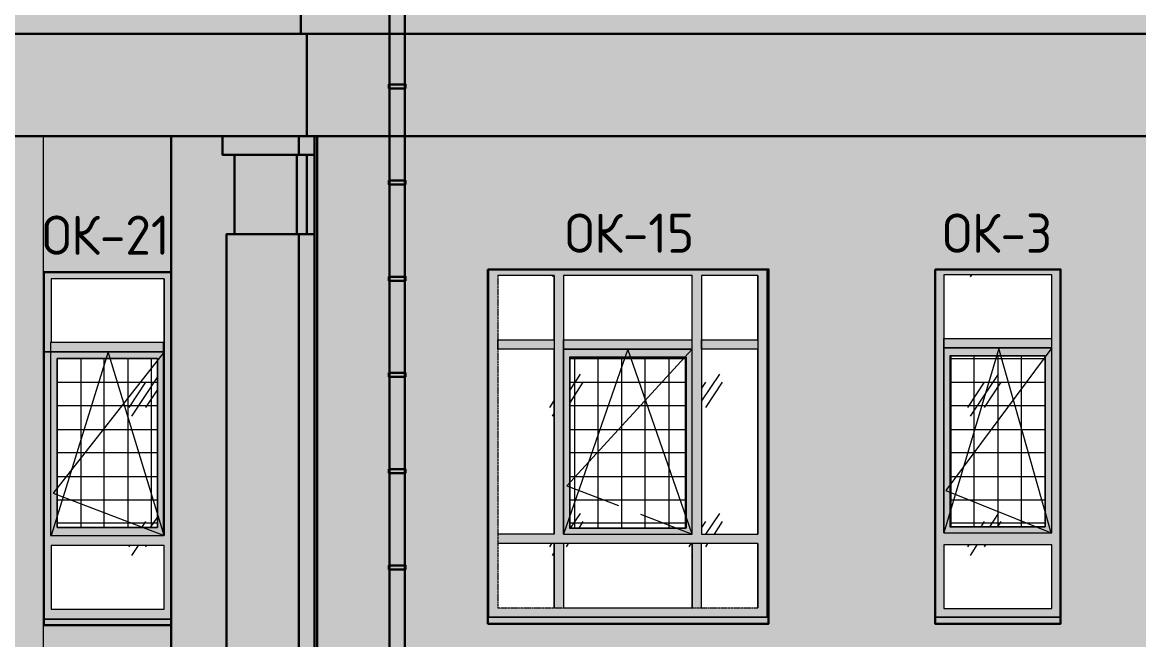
# Model space of a CAD drawing. Header units: millimetres. Extents: x -11345 to 411485, y -9810 to 73012.
# Drawn here: x 125128 to 132249, y 6817 to 10755 of the extents above; entities that cross this region are included whole.
import ezdxf

# ---------------------------------------------------------------- set-up
doc = ezdxf.new("R2010")
doc.units = ezdxf.units.MM
doc.linetypes.add('PDF_IMPORT', pattern=[1, 0.8, -0.2])
for name, color, linetype in [('PDF _Линии', 7, 'Continuous'), ('PDF _Стены внутренние', 7, 'Continuous'), ('PDF _Стены наружные', 7, 'Continuous'), ('PDF _Текст', 7, 'Continuous'), ('PDF _Узлы', 7, 'Continuous')]:
    doc.layers.add(name, color=color, linetype=linetype)
for name, color, linetype, true_color in [('PDF _Обобщенные модели', 7, 'Continuous', 0xb5bcbf), ('PDF _Окна', 7, 'Continuous', 0x383e42), ('PDF _Стены штриховка поверхности', 7, 'Continuous', 0xcacbcc)]:
    doc.layers.add(name, color=color, linetype=linetype, true_color=true_color)
doc.styles.add('PDF GOST Common', font='GOST_Common.ttf')

msp = doc.modelspace()

# ---------------------------------------------------------------- hatches: boundary and pattern name
at = {"layer": 'PDF _Обобщенные модели', "transparency": 33554559}
h = msp.add_hatch(color=256, dxfattribs=at)
h.paths.add_polyline_path([(127428.73977, 13940.10368), (127424.50716, 13927.40587), (127424.50716, 13918.94065), (127428.73977, 13910.47544), (127437.20498, 13885.0798), (127445.67019, 13868.14938), (127471.06583, 13808.8929), (127471.06583, 13635.35605), (127475.29844, 13639.58865), (127475.29844, 13635.35605), (127471.06583, 13631.12344), (127471.06583, 13432.19096), (127466.83322, 13432.19096), (127471.06583, 13406.79532), (127471.06583, 12818.46308), (127466.83322, 12818.46308), (127471.06583, 12793.06744), (127471.06583, 12204.7352), (127466.83322, 12204.7352), (127471.06583, 12179.33957), (127471.06583, 11591.00733), (127466.83322, 11591.00733), (127471.06583, 11565.61169), (127471.06583, 10973.04684), (127466.83322, 10973.04684), (127466.83322, 10951.88381), (127471.06583, 10951.88381), (127471.06583, 10359.31897), (127466.83322, 10359.31897), (127471.06583, 10333.92333), (127471.06583, 9745.59109), (127466.83322, 9745.59109), (127466.83322, 9720.19545), (127471.06583, 9720.19545), (127471.06583, 9131.86321), (127466.83322, 9131.86321), (127466.83322, 9106.46757), (127471.06583, 9106.46757), (127471.06583, 8518.13533), (127466.83322, 8518.13533), (127466.83322, 8492.7397), (127471.06583, 8492.7397), (127471.06583, 7904.40746), (127466.83322, 7904.40746), (127471.06583, 7879.01182), (127471.06583, 7290.67958), (127466.83322, 7290.67958), (127471.06583, 7265.28394), (127471.06583, 6676.9517), (127466.83322, 6676.9517), (127471.06583, 6651.55607), (127471.06583, 6058.99122), (127466.83322, 6058.99122), (127471.06583, 6037.82819), (127471.06583, 5445.26334), (127466.83322, 5445.26334), (127471.06583, 5419.86771), (127471.06583, 4831.53547), (127466.83322, 4831.53547), (127466.83322, 4806.13983), (127471.06583, 4806.13983), (127471.06583, 4217.80759), (127466.83322, 4217.80759), (127466.83322, 4192.41195), (127471.06583, 4192.41195), (127471.06583, 3604.07971), (127466.83322, 3604.07971), (127471.06583, 3578.68407), (127471.06583, 2990.35183), (127466.83322, 2990.35183), (127471.06583, 2964.9562), (127471.06583, 2884.53668), (127479.53104, 2884.53668), (127475.29844, 2867.60626), (127479.53104, 2867.60626), (127479.53104, 2863.37365), (127475.29844, 2863.37365), (127475.29844, 2579.78905), (127471.06583, 2579.78905), (127471.06583, 2376.62396), (127466.83322, 2376.62396), (127466.83322, 2351.22832), (127471.06583, 2351.22832), (127471.06583, 1762.89608), (127466.83322, 1762.89608), (127471.06583, 1737.50044), (127471.06583, 1144.9356), (127466.83322, 1144.9356), (127471.06583, 1119.53996), (127471.06583, 531.20772), (127466.83322, 531.20772), (127471.06583, 505.81208), (127471.06583, -82.52016), (127466.83322, -82.52016), (127471.06583, -107.91579), (127471.06583, -696.24804), (127466.83322, -696.24804), (127466.83322, -721.64367), (127471.06583, -721.64367), (127471.06583, -1309.97591), (127466.83322, -1309.97591), (127471.06583, -1335.37155), (127471.06583, -1923.70379), (127466.83322, -1923.70379), (127471.06583, -1949.09943), (127471.06583, -2537.43167), (127466.83322, -2537.43167), (127466.83322, -2562.8273), (127471.06583, -2562.8273), (127471.06583, -2765.99239), (127475.29844, -2774.45761), (127483.76365, -2787.15542), (127496.46147, -2795.62064), (127509.15928, -2799.85324), (127534.55492, -2799.85324), (127543.02013, -2795.62064), (127555.71795, -2787.15542), (127564.18316, -2774.45761), (127568.41577, -2765.99239), (127568.41577, 2579.78905), (127564.18316, 2579.78905), (127564.18316, 2863.37365), (127559.95056, 2863.37365), (127559.95056, 2884.53668), (127568.41577, 2884.53668), (127568.41577, 13605.72781), (127564.18316, 13599.3789), (127564.18316, 13601.4952), (127568.41577, 13609.96041), (127568.41577, 13618.42562), (127566.29947, 13616.30932), (127568.41577, 13622.65823), (127568.41577, 13808.8929), (127593.81141, 13868.14938), (127598.04401, 13872.38199), (127602.27662, 13885.0798), (127610.74183, 13902.01023), (127606.50922, 13902.01023), (127614.97444, 13918.94065), (127614.97444, 13961.26671), (127619.20704, 13973.96453), (127619.20704, 13978.19714), (127614.97444, 13973.96453), (127610.74183, 13961.26671), (127602.27662, 13952.8015), (127585.34619, 13918.94065), (127576.88098, 13910.47544), (127572.64838, 13902.01023), (127568.41577, 13902.01023), (127576.88098, 13910.47544), (127581.11359, 13918.94065), (127593.81141, 13940.10368), (127602.27662, 13952.8015), (127623.43965, 13990.89496), (127627.67225, 13995.12756), (127606.50922, 13995.12756), (127602.27662, 13990.89496), (127585.34619, 13952.8015), (127572.64838, 13940.10368), (127555.71795, 13918.94065), (127526.08971, 13910.47544), (127521.8571, 13906.24283), (127521.8571, 13910.47544), (127492.22886, 13918.94065), (127471.06583, 13944.33629), (127458.36801, 13957.03411), (127441.43759, 13995.12756), (127416.04195, 13995.12756), (127437.20498, 13957.03411), (127420.27456, 13982.42974), (127424.50716, 13969.73193), (127428.73977, 13957.03411)])
h.paths.add_polyline_path([(127483.76365, 13885.0798), (127475.29844, 13897.77762), (127496.46147, 13876.61459)], flags=0)
h.paths.add_polyline_path([(127538.78753, 13652.28647), (127534.55492, 13648.05387), (127530.32231, 13648.05387)], flags=0)
h.paths.add_polyline_path([(127555.71795, 13652.28647), (127547.25274, 13660.75168), (127559.95056, 13652.28647), (127562.06686, 13648.05387), (127559.95056, 13648.05387), (127559.95056, 13652.28647)], flags=0)
h.paths.add_polyline_path([(127551.48535, 13626.89084), (127555.71795, 13635.35605), (127555.71795, 13631.12344)], flags=0)
h.paths.add_polyline_path([(127483.76365, 13650.17017), (127483.76365, 13648.05387), (127482.35278, 13648.05387)], flags=0)
h.paths.add_polyline_path([(127491.17071, 13629.00714), (127492.22886, 13626.89084), (127492.22886, 13625.47997)], flags=0)
h.paths.add_polyline_path([(127564.18316, 13643.82126), (127566.29947, 13637.47235), (127564.18316, 13639.58865)], flags=0)
h.paths.add_polyline_path([(127566.29947, 13590.91368), (127564.18316, 13584.56478), (127559.95056, 13576.09956), (127555.71795, 13571.86696), (127555.71795, 13576.09956), (127559.95056, 13580.33217), (127564.18316, 13588.79738)], flags=0)
h.paths.add_polyline_path([(127483.76365, 13576.09956), (127483.76365, 13580.33217), (127487.99625, 13576.09956), (127487.99625, 13571.86696)], flags=0)
h.paths.add_polyline_path([(127509.15928, 13576.09956), (127513.39189, 13576.09956), (127521.8571, 13571.86696), (127526.08971, 13576.09956), (127530.32231, 13576.09956), (127521.8571, 13571.86696)], flags=0)
h.paths.add_polyline_path([(127496.46147, -2710.96851), (127504.92668, -2706.73591), (127509.15928, -2706.73591)], flags=0)
h.paths.add_polyline_path([(127551.48535, -2702.5033), (127534.55492, -2694.03809), (127521.8571, -2694.03809), (127521.8571, -2698.2707), (127517.6245, -2694.03809), (127517.6245, -2691.92179), (127521.8571, -2689.80548), (127534.55492, -2694.03809), (127538.78753, -2694.03809), (127547.25274, -2698.2707)], flags=0)
h.paths.add_polyline_path([(127517.6245, 13406.79532), (127521.8571, 12818.46308), (127517.6245, 12818.46308), (127521.8571, 12793.06744), (127517.6245, 12793.06744), (127521.8571, 12204.7352), (127517.6245, 12204.7352), (127521.8571, 12179.33957), (127517.6245, 12179.33957), (127517.6245, 12204.7352), (127517.6245, 12793.06744), (127517.6245, 12818.46308)], flags=0)
h.paths.add_polyline_path([(127517.6245, 13559.16914), (127521.8571, 13559.16914), (127517.6245, 13466.05181)], flags=0)
h.paths.add_polyline_path([(127547.25274, 13567.63435), (127543.02013, 13563.40174), (127534.55492, 13560.58001), (127534.55492, 13563.40174), (127538.78753, 13563.40174)], flags=0)
h.paths.add_polyline_path([(127504.92668, 13571.86696), (127509.15928, 13571.86696), (127509.15928, 13563.40174)], flags=0)
h.paths.add_polyline_path([(127492.22886, 13584.56478), (127496.46147, 13580.33217), (127500.69407, 13580.33217), (127500.69407, 13578.21587), (127492.22886, 13580.33217), (127487.99625, 13584.56478)], flags=0)
h.paths.add_polyline_path([(127547.25274, 13584.56478), (127555.71795, 13588.79738), (127547.25274, 13580.33217)], flags=0)
h.paths.add_polyline_path([(127543.02013, 13584.56478), (127547.25274, 13588.79738), (127545.13644, 13585.62293)], flags=0)
for points in [[(127471.06583, 10359.31897), (127471.06583, 10363.55157), (127466.83322, 10363.55157), (127462.60062, 10359.31897), (127466.83322, 10355.08636), (127471.06583, 10355.08636)], [(127471.06583, 10333.92333), (127471.06583, 10338.15594), (127466.83322, 10338.15594), (127462.60062, 10333.92333), (127466.83322, 10329.69072), (127471.06583, 10329.69072)], [(127471.06583, 9745.59109), (127471.06583, 9749.82369), (127466.83322, 9749.82369), (127462.60062, 9745.59109), (127466.83322, 9741.35848), (127471.06583, 9741.35848)], [(127471.06583, 9720.19545), (127471.06583, 9724.42806), (127466.83322, 9724.42806), (127462.60062, 9720.19545), (127466.83322, 9715.96285), (127471.06583, 9715.96285)], [(127471.06583, 9131.86321), (127471.06583, 9136.09582), (127466.83322, 9136.09582), (127462.60062, 9131.86321), (127466.83322, 9127.63061), (127471.06583, 9127.63061)], [(127471.06583, 9106.46757), (127471.06583, 9110.70018), (127466.83322, 9110.70018), (127462.60062, 9106.46757), (127466.83322, 9102.23497), (127471.06583, 9102.23497)], [(127471.06583, 8518.13533), (127471.06583, 8522.36794), (127466.83322, 8522.36794), (127462.60062, 8518.13533), (127466.83322, 8513.90273), (127471.06583, 8513.90273)], [(127471.06583, 8492.7397), (127471.06583, 8496.9723), (127466.83322, 8496.9723), (127462.60062, 8492.7397), (127466.83322, 8488.50709), (127471.06583, 8488.50709)], [(127471.06583, 7904.40746), (127471.06583, 7908.64006), (127466.83322, 7908.64006), (127462.60062, 7904.40746), (127466.83322, 7900.17485), (127471.06583, 7900.17485)], [(127471.06583, 7879.01182), (127471.06583, 7883.24443), (127466.83322, 7883.24443), (127462.60062, 7879.01182), (127466.83322, 7874.77921), (127471.06583, 7874.77921)], [(127471.06583, 7290.67958), (127471.06583, 7294.91219), (127466.83322, 7294.91219), (127462.60062, 7290.67958), (127466.83322, 7286.44697), (127471.06583, 7286.44697)], [(127471.06583, 7265.28394), (127471.06583, 7269.51655), (127466.83322, 7269.51655), (127462.60062, 7265.28394), (127466.83322, 7261.05134), (127471.06583, 7261.05134)]]:
    msp.add_hatch(color=7, dxfattribs=at).paths.add_polyline_path(points)
at = {"layer": 'PDF _Окна', "transparency": 33554687}
h = msp.add_hatch(color=256, dxfattribs=at)
h.paths.add_polyline_path([(126078.53844, 6952.0711), (126078.53844, 7489.61206), (126074.30583, 9119.16539), (126074.30583, 9161.49145), (125265.87808, 9161.49145), (125265.87808, 6909.74504), (126078.53844, 6909.74504), (126078.53844, 6947.83849), (125498.67141, 6947.83849)])
h.paths.add_polyline_path([(125989.65371, 7531.93812), (125350.5302, 7531.93812), (125350.5302, 8611.25267), (125989.65371, 8611.25267)], flags=0)
h.paths.add_polyline_path([(126031.97977, 7011.32758), (125312.43675, 7011.32758), (125312.43675, 7417.65776), (126031.97977, 7417.65776)], flags=0)
h.paths.add_polyline_path([(126027.74717, 7481.14685), (126027.74717, 8712.83521), (125312.43675, 8712.83521), (125312.43675, 9119.16539), (126031.97977, 9119.16539), (126031.97977, 7481.14685)], flags=0)
h = msp.add_hatch(color=256, dxfattribs=at)
h.paths.add_polyline_path([(128580.00862, 8729.76564), (128580.00862, 9140.32842), (129401.13419, 9140.32842), (129401.13419, 8729.76564)])
h.paths.add_polyline_path([(129460.39067, 8729.76564), (129460.39067, 9140.32842), (129820.16219, 9140.32842), (129820.16219, 8729.76564)], flags=0)
h.paths.add_polyline_path([(128520.75213, 8670.50915), (128520.75213, 7489.61206), (128160.98062, 7489.61206), (128160.98062, 8670.50915)], flags=0)
h.paths.add_polyline_path([(128520.75213, 8729.76564), (128160.98062, 8729.76564), (128160.98062, 9140.32842), (128520.75213, 9140.32842)], flags=0)
h.paths.add_polyline_path([(129363.04073, 8619.71788), (129358.80813, 7527.70552), (128618.10207, 7527.70552), (128622.33468, 8619.71788)], flags=0)
h.paths.add_polyline_path([(129883.65128, 9178.42188), (128097.49153, 9178.42188), (128097.49153, 6918.21025), (129883.65128, 6918.21025)], flags=0)
h.paths.add_polyline_path([(129401.13419, 7430.35558), (129401.13419, 7019.79279), (128580.00862, 7019.79279), (128580.00862, 7430.35558)], flags=0)
h.paths.add_polyline_path([(128160.98062, 7430.35558), (128520.75213, 7430.35558), (128520.75213, 7019.79279), (128160.98062, 7019.79279)], flags=0)
h.paths.add_polyline_path([(129460.39067, 7019.79279), (129460.39067, 7430.35558), (129820.16219, 7430.35558), (129820.16219, 7019.79279)], flags=0)
h.paths.add_polyline_path([(129460.39067, 8670.50915), (129820.16219, 8670.50915), (129820.16219, 7489.61206), (129460.39067, 7489.61206)], flags=0)
h = msp.add_hatch(color=256, dxfattribs=at)
h.paths.add_polyline_path([(131750.23055, 6922.44285), (131750.23055, 9178.42188), (130950.268, 9178.42188), (130950.268, 6918.21025), (131729.06752, 6918.21025)])
h.paths.add_polyline_path([(131652.88061, 7536.17073), (131043.38534, 7536.17073), (131043.38534, 8628.18309), (131652.88061, 8628.18309)], flags=0)
h.paths.add_polyline_path([(131695.20667, 7015.56019), (131005.29188, 7015.56019), (131005.29188, 7421.89037), (131695.20667, 7421.89037)], flags=0)
h.paths.add_polyline_path([(131695.20667, 8738.23085), (131005.29188, 8738.23085), (131005.29188, 9144.56103), (131695.20667, 9144.56103)], flags=0)
at = {"layer": 'PDF _Стены штриховка поверхности', "true_color": 0xfbfbf4, "transparency": 33554687}
h = msp.add_hatch(color=7, dxfattribs=at)
h.paths.add_polyline_path([(126891.1988, 2893.00189), (126988.54874, 2909.93232), (126992.78135, 9402.75), (126992.78135, 2926.86274), (127471.06583, 2926.86274), (127471.06583, 10829.13824), (126874.26838, 10829.13824), (126874.26838, 10875.6969), (126908.12923, 10875.6969), (126908.12923, 10846.06866), (126980.08353, 10858.76648), (126980.08353, 12839.62611), (126984.31613, 12839.62611), (126984.31613, 10875.6969), (127471.06583, 10875.6969), (127471.06583, 13554.93653), (127466.83322, 13563.40174), (127471.06583, 13601.4952), (127471.06583, 13808.8929), (127424.50716, 13910.47544), (119644.97725, 13910.47544), (119636.51203, 13885.0798), (119628.04682, 13872.38199), (119628.04682, 13863.91677), (119577.25555, 13758.10162), (119577.25555, 13707.31035), (119581.48815, 13707.31035), (119581.48815, 10875.6969), (119759.25761, 10875.6969), (119759.25761, 13059.72162), (120563.45276, 13059.72162), (120563.45276, 10875.6969), (121570.813, 10875.6969), (121570.813, 13059.72162), (122379.24075, 13059.72162), (122379.24075, 10875.6969), (123420.46184, 10875.6969), (123420.46184, 13059.72162), (124228.8896, 13059.72162), (124228.8896, 10875.6969), (125303.97153, 10875.6969), (125303.97153, 13059.72162), (126108.16668, 13059.72162), (126108.16668, 10875.6969), (126476.40341, 10875.6969), (126476.40341, 10846.06866), (126480.63601, 10846.06866), (126480.63601, 10829.13824), (119581.48815, 10829.13824), (119581.48815, 2926.86274), (119776.18803, 2926.86274), (119776.18803, 5127.81789), (119729.62937, 5127.81789), (119729.62937, 10029.17569), (120554.98755, 10029.17569), (120554.98755, 5127.81789), (120576.15058, 5127.81789), (120576.15058, 2926.86274), (121579.27821, 2926.86274), (121579.27821, 5127.81789), (121575.0456, 5127.81789), (121575.0456, 10029.17569), (122370.77554, 10029.17569), (122370.77554, 9161.49145), (122375.00815, 9161.49145), (122375.00815, 5127.81789), (122379.24075, 5127.81789), (122379.24075, 2926.86274), (123428.92705, 2926.86274), (123428.92705, 5127.81789), (123433.15966, 5127.81789), (123433.15966, 10029.17569), (124250.05263, 10029.17569), (124250.05263, 5127.81789), (124228.8896, 5127.81789), (124228.8896, 2926.86274), (125265.87808, 2926.86274), (125265.87808, 5127.81789), (125261.64547, 5132.05049), (125261.64547, 10029.17569), (126078.53844, 10029.17569), (126078.53844, 5127.81789), (126065.84062, 5127.81789), (126065.84062, 2926.86274), (126429.84474, 2926.86274), (126429.84474, 2893.00189)])
h.paths.add_polyline_path([(126988.54874, 12839.62611), (126988.54874, 13110.5129), (126992.78135, 13110.5129), (126992.78135, 12839.62611)], flags=0)
h.paths.add_polyline_path([(126975.85092, 13110.5129), (126975.85092, 13161.30417), (126980.08353, 13161.30417), (126980.08353, 13110.5129)], flags=0)
h = msp.add_hatch(color=7, dxfattribs=at)
h.paths.add_polyline_path([(133599.87939, 6918.21025), (132778.75382, 6918.21025), (132778.75382, 9169.95667), (133599.87939, 9169.95667)])
h.paths.add_polyline_path([(134645.33308, 6918.21025), (134645.33308, 9169.95667), (135457.99345, 9169.95667), (135453.76084, 6918.21025)], flags=0)
h.paths.add_polyline_path([(131750.23055, 6918.21025), (130950.268, 6918.21025), (130950.268, 9178.42188), (131750.23055, 9178.42188)], flags=0)
h.paths.add_polyline_path([(135800.83454, 2926.86274), (135800.83454, 10829.13824), (127568.41577, 10829.13824), (127568.41577, 2926.86274), (128173.67843, 2926.86274), (128173.67843, 5140.51571), (129887.88388, 5140.51571), (129887.88388, 2926.86274), (130954.50061, 2926.86274), (130954.50061, 5140.51571), (131754.46315, 5140.51571), (131754.46315, 2926.86274), (132808.38206, 2926.86274), (132808.38206, 5140.51571), (133608.3446, 5140.51571), (133608.3446, 2926.86274), (134653.7983, 2926.86274), (134653.7983, 5140.51571), (135453.76084, 5140.51571), (135453.76084, 2926.86274)], flags=0)
h.paths.add_polyline_path([(129887.88388, 6918.21025), (128097.49153, 6918.21025), (128097.49153, 9178.42188), (129887.88388, 9178.42188)], flags=0)
at = {"layer": 'PDF _Стены штриховка поверхности', "true_color": 0x88d4d9, "transparency": 33554687}
for points in [[(126078.53844, 10029.17569), (125261.64547, 10029.17569), (125261.64547, 9161.49145), (126078.53844, 9161.49145)], [(126078.53844, 6909.74504), (125261.64547, 6909.74504), (125261.64547, 5127.81789), (126078.53844, 5127.81789)]]:
    msp.add_hatch(color=133, dxfattribs=at).paths.add_polyline_path(points)

# ---------------------------------------------------------------- linework, layer by layer
at = {"layer": 'PDF _Линии', "lineweight": 30}
for points in [[(127471.06583, -2550.12948), (127471.06583, 13419.49314)], [(127568.41577, 13419.49314), (127568.41577, -2550.12948)], [(126941.99007, 10029.17569), (126941.99007, 10680.99703), (126903.89662, 10680.99703), (126903.89662, 10829.13824)], [(119581.48815, 10680.99703), (126903.89662, 10680.99703)], [(126992.78135, 2926.86274), (126992.78135, 10029.17569), (119581.48815, 10029.17569)], [(125261.64547, 9161.49145), (126078.53844, 9161.49145), (126078.53844, 10029.17569)], [(126404.44911, 10029.17569), (126404.44911, 9910.66272), (126992.78135, 9910.66272)], [(126891.1988, 9910.66272), (126891.1988, 10029.17569)], [(127009.71177, 10029.17569), (127009.71177, 2926.86274)], [(126480.63601, 9910.66272), (126480.63601, 9402.75)], [(126878.50098, 9402.75), (126878.50098, 9910.66272)], [(126941.99007, 9402.75), (126941.99007, 9910.66272)], [(126992.78135, 9402.75), (126429.84474, 9402.75), (126429.84474, 2893.00189)], [(126891.1988, 2893.00189), (126891.1988, 9402.75)], [(125265.87808, 6909.74504), (125265.87808, 9161.49145)], [(126078.53844, 6909.74504), (126078.53844, 9161.49145)], [(125261.64547, 5127.81789), (126078.53844, 5127.81789), (126078.53844, 6909.74504), (125261.64547, 6909.74504)]]:
    msp.add_lwpolyline(points, dxfattribs=at)
at = {"layer": 'PDF _Линии', "lineweight": 30, "ltscale": 158.913868}
for points in [[(126941.99007, 10680.99703), (162652.48731, 10680.99703)], [(126992.78135, 10029.17569), (162618.62646, 10029.17569), (162618.62646, 10680.99703)]]:
    msp.add_lwpolyline(points, dxfattribs=at)
at = {"layer": 'PDF _Линии', "lineweight": 30}
for points in [[(127572.64838, 10333.92333), (127572.64838, 10359.31897), (127517.6245, 10359.31897), (127466.83322, 10359.31897), (127466.83322, 10333.92333), (127517.6245, 10333.92333)], [(127572.64838, 9720.19545), (127572.64838, 9745.59109), (127517.6245, 9745.59109), (127466.83322, 9745.59109), (127466.83322, 9720.19545), (127517.6245, 9720.19545)], [(127572.64838, 9106.46757), (127572.64838, 9131.86321), (127517.6245, 9131.86321), (127466.83322, 9131.86321), (127466.83322, 9106.46757), (127517.6245, 9106.46757)], [(128097.49153, 9178.42188), (128097.49153, 6918.21025), (129887.88388, 6918.21025), (129887.88388, 9178.42188)], [(130950.268, 9178.42188), (130950.268, 6918.21025), (131750.23055, 6918.21025), (131750.23055, 9178.42188)], [(127572.64838, 8492.7397), (127572.64838, 8518.13533), (127517.6245, 8518.13533), (127466.83322, 8518.13533), (127466.83322, 8492.7397), (127517.6245, 8492.7397)], [(127572.64838, 7879.01182), (127572.64838, 7904.40746), (127517.6245, 7904.40746), (127466.83322, 7904.40746), (127466.83322, 7879.01182), (127517.6245, 7879.01182)], [(127572.64838, 7265.28394), (127572.64838, 7290.67958), (127517.6245, 7290.67958), (127466.83322, 7290.67958), (127466.83322, 7265.28394), (127517.6245, 7265.28394)]]:
    msp.add_lwpolyline(points, close=True, dxfattribs=at)
at = {"layer": 'PDF _Линии', "lineweight": 9, "ltscale": 3.134275}
for points in [[(126031.97977, 8653.57873), (125325.13456, 7752.03364), (126031.97977, 7481.14685), (125676.44087, 8653.57873), (125312.43675, 7481.14685)], [(131695.20667, 8678.97436), (131017.9897, 7768.96406), (131690.97406, 7498.07728), (131356.59818, 8674.74176), (131005.29188, 7498.07728)]]:
    msp.add_lwpolyline(points, dxfattribs=at)
at = {"layer": 'PDF _Линии', "lineweight": 9, "ltscale": 3.266419}
msp.add_lwpolyline([(129401.13419, 7489.61206), (128990.5714, 8670.50915), (128580.00862, 7489.61206)], dxfattribs=at)
at = {"layer": 'PDF _Линии', "lineweight": 9, "ltscale": 2.995709}
msp.add_lwpolyline([(129401.13419, 8670.50915), (128601.17165, 7798.59231)], dxfattribs=at)
at = {"layer": 'PDF _Линии', "lineweight": 9}
for points in [[(129358.80813, 8619.71788), (128618.10207, 8619.71788), (128618.10207, 7527.70552), (129358.80813, 7527.70552)], [(131652.88061, 8628.18309), (131043.38534, 8628.18309), (131043.38534, 7536.17073), (131652.88061, 7536.17073)], [(125989.65371, 8611.25267), (125350.5302, 8611.25267), (125350.5302, 7531.93812), (125989.65371, 7531.93812)]]:
    msp.add_lwpolyline(points, close=True, dxfattribs=at)
for points in [[(128601.17165, 7798.59231), (128931.31492, 7671.61412)], [(129070.99092, 7616.59025), (129401.13419, 7489.61206)]]:
    msp.add_lwpolyline(points, dxfattribs=at)
at = {"layer": 'PDF _Обобщенные модели', "color": 7, "lineweight": 18}
for points in [[(127568.41577, 10333.92333), (127572.64838, 10333.92333)], [(127568.41577, 9720.19545), (127572.64838, 9720.19545)], [(127568.41577, 9106.46757), (127572.64838, 9106.46757)], [(127568.41577, 8492.7397), (127572.64838, 8492.7397)], [(127568.41577, 7879.01182), (127572.64838, 7879.01182)], [(127568.41577, 7265.28394), (127572.64838, 7265.28394)]]:
    msp.add_lwpolyline(points, dxfattribs=at)
at = {"layer": 'PDF _Окна', "color": 7, "lineweight": 9}
for points in [[(126031.97977, 9119.16539), (126031.97977, 7481.14685), (126031.97977, 9119.16539), (125312.43675, 9119.16539), (125312.43675, 8712.83521)], [(128520.75213, 9140.32842), (128160.98062, 9140.32842)], [(128512.28692, 9140.32842), (128508.05431, 9131.86321)], [(128580.00862, 8729.76564), (128580.00862, 8670.50915), (128580.00862, 7489.61206), (128580.00862, 8670.50915), (129401.13419, 8670.50915), (128580.00862, 8670.50915), (128580.00862, 8729.76564), (129401.13419, 8729.76564), (129401.13419, 9140.32842), (129396.90158, 9131.86321)], [(129820.16219, 9140.32842), (129460.39067, 9140.32842), (129460.39067, 7489.61206), (129820.16219, 7489.61206)], [(131005.29188, 7498.07728), (131695.20667, 7498.07728), (131695.20667, 9144.56103)], [(131183.06134, 9144.56103), (131174.59612, 9131.86321)], [(125308.20414, 8712.83521), (125308.20414, 8712.83521)], [(128160.98062, 8670.50915), (128160.98062, 8729.76564)], [(128160.98062, 8729.76564), (128160.98062, 8729.76564)], [(128580.00862, 8729.76564), (128580.00862, 8729.76564)], [(129460.39067, 8670.50915), (129460.39067, 8729.76564)], [(129460.39067, 8729.76564), (129460.39067, 8729.76564)], [(131005.29188, 8738.23085), (131005.29188, 8738.23085)], [(125308.20414, 8653.57873), (125308.20414, 8653.57873)], [(128160.98062, 8670.50915), (128160.98062, 8670.50915)], [(128580.00862, 8670.50915), (128580.00862, 8670.50915)], [(128580.00862, 8670.50915), (128580.00862, 8670.50915)], [(129363.04073, 7527.70552), (129363.04073, 8619.71788)], [(129460.39067, 8670.50915), (129460.39067, 8670.50915)], [(131005.29188, 8678.97436), (131005.29188, 8678.97436)], [(125989.65371, 8492.7397), (125824.58208, 8243.01594)], [(128685.82377, 8509.67012), (128622.33468, 8412.32018)], [(129574.67104, 8509.67012), (129460.39067, 8340.36588)], [(131352.36558, 8509.67012), (131174.59612, 8243.01594)], [(125913.4668, 8458.87885), (125807.65165, 8298.03982)], [(125989.65371, 8412.32018), (125913.4668, 8298.03982)], [(128580.00862, 8433.48321), (128580.00862, 8433.48321)], [(128702.75419, 8458.87885), (128622.33468, 8331.90067)], [(129485.78631, 8458.87885), (129460.39067, 8420.7854)], [(129591.60146, 8458.87885), (129485.78631, 8298.03982)], [(131263.48085, 8458.87885), (131157.6657, 8298.03982)], [(131369.296, 8458.87885), (131263.48085, 8298.03982)], [(128520.75213, 8344.59849), (128491.12389, 8298.03982)], [(128580.00862, 8353.0637), (128580.00862, 8353.0637)], [(128520.75213, 8264.17897), (128508.05431, 8243.01594)], [(128685.82377, 7620.82285), (128622.33468, 7527.70552)], [(129574.67104, 7620.82285), (129485.78631, 7489.61206)], [(131352.36558, 7620.82285), (131297.3417, 7536.17073)], [(125913.4668, 7570.03158), (125888.07117, 7531.93812)], [(125989.65371, 7599.65982), (125943.09505, 7531.93812)], [(128702.75419, 7570.03158), (128677.35855, 7527.70552)], [(129485.78631, 7570.03158), (129460.39067, 7531.93812)], [(129591.60146, 7570.03158), (129540.81019, 7489.61206)], [(131263.48085, 7570.03158), (131242.31782, 7536.17073)], [(131369.296, 7570.03158), (131348.13297, 7536.17073)], [(126031.97977, 7481.14685), (126027.74717, 7481.14685)], [(128520.75213, 7489.61206), (128160.98062, 7489.61206)], [(128580.00862, 7544.63594), (128580.00862, 7544.63594)], [(125816.11686, 7417.65776), (125807.65165, 7409.19255)], [(125866.90814, 7417.65776), (125824.58208, 7354.16867)], [(125921.93202, 7417.65776), (125913.4668, 7409.19255)], [(126031.97977, 7011.32758), (126031.97977, 7417.65776)], [(128503.82171, 7430.35558), (128491.12389, 7409.19255)], [(128580.00862, 7430.35558), (128580.00862, 7019.79279), (129401.13419, 7019.79279)], [(128609.63686, 7430.35558), (128596.93904, 7409.19255)], [(129392.66898, 7430.35558), (129379.97116, 7409.19255)], [(129460.39067, 7019.79279), (129460.39067, 7430.35558)], [(129498.48413, 7430.35558), (129485.78631, 7409.19255)], [(131166.13091, 7421.89037), (131157.6657, 7409.19255)], [(131216.92218, 7421.89037), (131174.59612, 7354.16867)], [(131271.94606, 7421.89037), (131263.48085, 7409.19255)], [(131695.20667, 7015.56019), (131695.20667, 7421.89037)], [(128520.75213, 7375.3317), (128508.05431, 7354.16867)], [(129401.13419, 7358.40128), (129396.90158, 7354.16867)], [(125265.87808, 6947.83849), (126078.53844, 6947.83849), (125265.87808, 6947.83849)]]:
    msp.add_lwpolyline(points, dxfattribs=at)
for points in [[(128101.72413, 9178.42188), (128101.72413, 6960.53631), (129879.41867, 6960.53631), (129879.41867, 9178.42188), (129879.41867, 6960.53631), (128101.72413, 6960.53631)], [(128520.75213, 8670.50915), (128160.98062, 8670.50915), (128160.98062, 8729.76564), (128520.75213, 8729.76564), (128520.75213, 9140.32842), (128520.75213, 7489.61206)], [(128580.00862, 9140.32842), (128580.00862, 7489.61206), (129401.13419, 7489.61206), (129401.13419, 9140.32842)], [(129820.16219, 8670.50915), (129460.39067, 8670.50915), (129460.39067, 8729.76564), (129820.16219, 8729.76564), (129820.16219, 9140.32842), (129820.16219, 7489.61206)], [(130950.268, 6960.53631), (131750.23055, 6960.53631), (131750.23055, 9178.42188), (131750.23055, 6960.53631)], [(131005.29188, 7498.07728), (131005.29188, 8678.97436), (131695.20667, 8678.97436), (131005.29188, 8678.97436), (131005.29188, 8738.23085), (131695.20667, 8738.23085), (131695.20667, 9144.56103), (131005.29188, 9144.56103)], [(126027.74717, 8712.83521), (125308.20414, 8712.83521), (125308.20414, 8653.57873), (126027.74717, 8653.57873)], [(126027.74717, 7481.14685), (126027.74717, 8653.57873), (125308.20414, 8653.57873), (125308.20414, 7481.14685)], [(128622.33468, 8619.71788), (129363.04073, 8619.71788), (129363.04073, 7527.70552), (128622.33468, 7527.70552)], [(131047.61794, 8628.18309), (131652.88061, 8628.18309), (131652.88061, 7536.17073), (131047.61794, 7536.17073)], [(125989.65371, 7531.93812), (125350.5302, 7531.93812), (125350.5302, 8611.25267), (125989.65371, 8611.25267)], [(126031.97977, 7011.32758), (126031.97977, 7417.65776), (125312.43675, 7417.65776), (125312.43675, 7011.32758)], [(128520.75213, 7430.35558), (128520.75213, 7019.79279)], [(129401.13419, 7430.35558), (129401.13419, 7019.79279)], [(129820.16219, 7430.35558), (129820.16219, 7019.79279)], [(131695.20667, 7015.56019), (131695.20667, 7421.89037), (131005.29188, 7421.89037), (131005.29188, 7015.56019)]]:
    msp.add_lwpolyline(points, close=True, dxfattribs=at)
at = {"layer": 'PDF _Окна', "color": 7, "linetype": 'PDF_IMPORT', "lineweight": 9, "ltscale": 16.509432}
msp.add_lwpolyline([(128160.98062, 9140.32842), (128160.98062, 7019.79279), (129820.16219, 7019.79279)], dxfattribs=at)
at = {"layer": 'PDF _Окна', "lineweight": 0}
for points in [[(125308.20414, 8653.57873), (125265.87808, 8653.57873), (125308.20414, 8653.57873)], [(128520.75213, 7489.61206), (128520.75213, 7489.61206), (128520.75213, 7489.61206)], [(128520.75213, 7489.61206), (128520.75213, 7489.61206), (128520.75213, 7489.61206)], [(129401.13419, 7489.61206), (129401.13419, 7489.61206), (129401.13419, 7489.61206)], [(129401.13419, 7489.61206), (129401.13419, 7489.61206), (129401.13419, 7489.61206)]]:
    msp.add_lwpolyline(points, dxfattribs=at)
for points in [[(126031.97977, 7481.14685), (126031.97977, 7481.14685), (126031.97977, 7481.14685)], [(128580.00862, 7489.61206), (128580.00862, 7489.61206), (128580.00862, 7489.61206)], [(126031.97977, 7011.32758), (126031.97977, 7011.32758), (126031.97977, 7011.32758)], [(129401.13419, 7019.79279), (129401.13419, 7019.79279), (129401.13419, 7019.79279)], [(131695.20667, 7015.56019), (131695.20667, 7015.56019), (131695.20667, 7015.56019)]]:
    msp.add_lwpolyline(points, close=True, dxfattribs=at)
at = {"layer": 'PDF _Окна', "color": 7, "linetype": 'PDF_IMPORT', "lineweight": 9, "ltscale": 8.212384}
msp.add_lwpolyline([(129820.16219, 7430.35558), (128160.98062, 7430.35558)], dxfattribs=at)
at = {"layer": 'PDF _Стены внутренние', "lineweight": 18}
for points in [[(126078.53844, 6909.74504), (126078.53844, 9161.49145)], [(131750.23055, 6918.21025), (131750.23055, 9178.42188)]]:
    msp.add_lwpolyline(points, close=True, dxfattribs=at)
for points in [[(129883.65128, 9178.42188), (129883.65128, 6918.21025)], [(129887.88388, 9178.42188), (129887.88388, 6918.21025)]]:
    msp.add_lwpolyline(points, dxfattribs=at)
at = {"layer": 'PDF _Стены внутренние', "color": 33, "true_color": 0xdf8d79, "transparency": 33554559}
for points in [[(129883.65128, 6918.21025), (129887.88388, 6918.21025), (129887.88388, 6918.21025)], [(129887.88388, 6918.21025), (129887.88388, 6918.21025), (129883.65128, 6918.21025)]]:
    msp.add_solid(points, dxfattribs=at)
at = {"layer": 'PDF _Стены наружные', "lineweight": 18}
for points in [[(125261.64547, 10029.17569), (125261.64547, 9161.49145)], [(126078.53844, 9161.49145), (126078.53844, 6909.74504)], [(129887.88388, 9178.42188), (129887.88388, 6918.21025)], [(131750.23055, 9178.42188), (131750.23055, 6918.21025)], [(125261.64547, 6909.74504), (125261.64547, 5127.81789)]]:
    msp.add_lwpolyline(points, dxfattribs=at)
at = {"layer": 'PDF _Стены наружные', "color": 254, "lineweight": 0, "true_color": 0xe2e2e2}
msp.add_lwpolyline([(125261.64547, 9161.49145), (125261.64547, 9161.49145), (125261.64547, 9161.49145)], dxfattribs=at)
msp.add_lwpolyline([(125261.64547, 9161.49145), (125261.64547, 9161.49145), (125261.64547, 9161.49145)], dxfattribs=at)
at = {"layer": 'PDF _Стены наружные', "color": 31, "lineweight": 0, "true_color": 0xf4cc95}
for points in [[(131750.23055, 9178.42188), (131750.23055, 9178.42188), (131750.23055, 9178.42188)], [(126078.53844, 6909.74504), (126078.53844, 6909.74504), (126078.53844, 6909.74504)]]:
    msp.add_lwpolyline(points, close=True, dxfattribs=at)
at = {"layer": 'PDF _Стены наружные', "color": 254, "lineweight": 0, "true_color": 0xe2e2e2}
for points in [[(129887.88388, 6918.21025), (129887.88388, 6918.21025), (129887.88388, 6918.21025)], [(131750.23055, 6918.21025), (131750.23055, 6918.21025), (131750.23055, 6918.21025)]]:
    msp.add_lwpolyline(points, close=True, dxfattribs=at)
at = {"layer": 'PDF _Стены наружные', "color": 31, "true_color": 0xf4cc95, "transparency": 33554559}
for points in [[(129887.88388, 9178.42188), (129887.88388, 7104.44491), (129887.88388, 7104.44491)], [(129887.88388, 7104.44491), (129887.88388, 7104.44491), (129887.88388, 9178.42188)], [(131750.23055, 9178.42188), (131750.23055, 7104.44491), (131750.23055, 7104.44491)], [(131750.23055, 7104.44491), (131750.23055, 7104.44491), (131750.23055, 9178.42188)], [(129887.88388, 7104.44491), (129887.88388, 6918.21025), (129887.88388, 6918.21025)], [(129887.88388, 6918.21025), (129887.88388, 6918.21025), (129887.88388, 7104.44491)], [(131750.23055, 7104.44491), (131750.23055, 6918.21025), (131750.23055, 6918.21025)], [(131750.23055, 6918.21025), (131750.23055, 6918.21025), (131750.23055, 7104.44491)]]:
    msp.add_solid(points, dxfattribs=at)
at = {"layer": 'PDF _Стены наружные', "color": 254, "true_color": 0xe2e2e2, "transparency": 33554559}
for points in [[(129887.88388, 7104.44491), (129887.88388, 6918.21025), (129887.88388, 6918.21025)], [(131750.23055, 6922.44285), (131750.23055, 6918.21025), (131750.23055, 6918.21025)]]:
    msp.add_solid(points, dxfattribs=at)
at = {"layer": 'PDF _Стены штриховка поверхности', "color": 133, "lineweight": 0, "true_color": 0x88d4d9}
msp.add_lwpolyline([(126078.53844, 6909.74504), (125735.69735, 6909.74504), (126078.53844, 6909.74504)], dxfattribs=at)
at = {"layer": 'PDF _Узлы', "color": 251, "lineweight": 9, "true_color": 0x494949}
for points in [[(128651.96292, 7527.70552), (128651.96292, 8619.71788)], [(128800.10413, 7531.93812), (128800.10413, 8619.71788)], [(128952.47795, 7531.93812), (128952.47795, 8619.71788)], [(129100.61916, 7531.93812), (129100.61916, 8619.71788)], [(129252.99298, 7531.93812), (129252.99298, 8619.71788)], [(131051.85055, 7536.17073), (131051.85055, 8628.18309)], [(131199.99176, 7536.17073), (131199.99176, 8628.18309)], [(131352.36558, 7536.17073), (131352.36558, 8628.18309)], [(131500.50679, 7540.40334), (131500.50679, 8628.18309)], [(131652.88061, 7540.40334), (131652.88061, 8628.18309)], [(125350.5302, 7531.93812), (125350.5302, 8611.25267), (125989.65371, 8611.25267)], [(125502.90402, 7531.93812), (125502.90402, 8611.25267)], [(125651.04523, 7531.93812), (125651.04523, 8611.25267)], [(125803.41905, 7531.93812), (125803.41905, 8611.25267)], [(125951.56026, 7531.93812), (125951.56026, 8611.25267)], [(128622.33468, 8611.25267), (129358.80813, 8611.25267)], [(131043.38534, 8611.25267), (131047.61794, 8611.25267), (131652.88061, 8611.25267)], [(125350.5302, 8458.87885), (125989.65371, 8458.87885)], [(128622.33468, 8458.87885), (129358.80813, 8458.87885)], [(131043.38534, 8458.87885), (131047.61794, 8458.87885), (131652.88061, 8458.87885)], [(125350.5302, 8310.73764), (125989.65371, 8310.73764)], [(128622.33468, 8310.73764), (129358.80813, 8310.73764)], [(131043.38534, 8310.73764), (131047.61794, 8310.73764), (131652.88061, 8310.73764)], [(125350.5302, 8158.36382), (125989.65371, 8158.36382)], [(128622.33468, 8158.36382), (129358.80813, 8158.36382)], [(131043.38534, 8158.36382), (131047.61794, 8158.36382), (131652.88061, 8158.36382)], [(125350.5302, 8010.22261), (125989.65371, 8010.22261)], [(128622.33468, 8010.22261), (129358.80813, 8010.22261)], [(131043.38534, 8010.22261), (131047.61794, 8010.22261), (131652.88061, 8010.22261)], [(125350.5302, 7857.84879), (125989.65371, 7857.84879)], [(128622.33468, 7857.84879), (129358.80813, 7857.84879)], [(131043.38534, 7857.84879), (131047.61794, 7857.84879), (131652.88061, 7857.84879)], [(125350.5302, 7709.70758), (125989.65371, 7709.70758)], [(128622.33468, 7709.70758), (129358.80813, 7709.70758)], [(131043.38534, 7709.70758), (131047.61794, 7709.70758), (131652.88061, 7709.70758)], [(125350.5302, 7561.56637), (125989.65371, 7561.56637)], [(128622.33468, 7561.56637), (129358.80813, 7561.56637)], [(131043.38534, 7561.56637), (131047.61794, 7561.56637), (131652.88061, 7561.56637)]]:
    msp.add_lwpolyline(points, dxfattribs=at)
at = {"layer": 'PDF _Узлы', "color": 251, "linetype": 'PDF_IMPORT', "lineweight": 9, "true_color": 0x494949}
msp.add_lwpolyline([(125989.65371, 8611.25267), (125989.65371, 7561.56637)], dxfattribs=at)

# ---------------------------------------------------------------- texts
at = {"layer": 'PDF _Текст', "char_height": 250.000659, "attachment_point": 4, "style": 'PDF GOST Common'}
for s, insert in [('ОК-21', (125253.91332, 9396.89518)), ('ОК-15', (128589.34145, 9409.59408)), ('ОК-3', (130997.79332, 9409.59408))]:
    msp.add_mtext(s, dxfattribs=dict(at, insert=insert))

doc.saveas('drawing.dxf')
